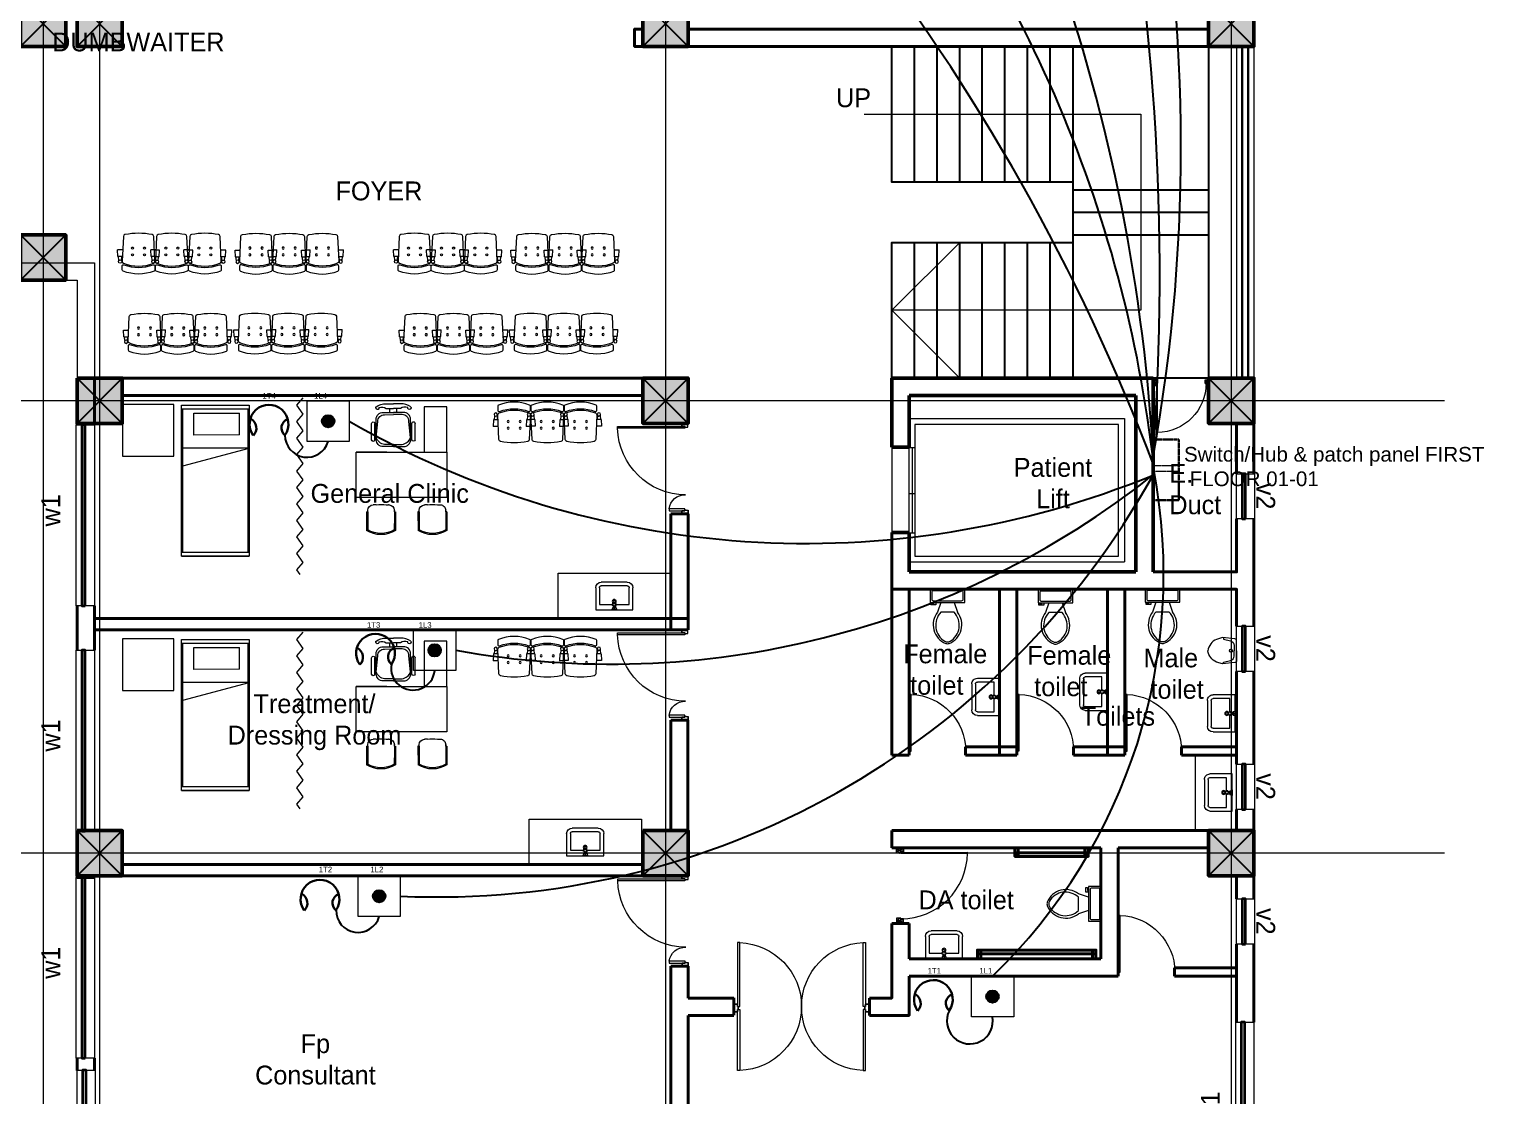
# Model space of a CAD drawing. Header units: millimetres. Extents: x 2419715 to 2617776, y 3786495 to 3864810.
# Drawn here: x 2529375 to 2548658, y 3814426 to 3828576 of the extents above; entities that cross this region are included whole.
import ezdxf

# ---------------------------------------------------------------- set-up
doc = ezdxf.new("R2010")
doc.units = ezdxf.units.MM
doc.header["$MEASUREMENT"] = 0
doc.linetypes.add('CENTER', pattern=[2, 1.25, -0.25, 0.25, -0.25])
doc.linetypes.add('DASHED', pattern=[0.75, 0.5, -0.25])
for name, color, linetype, lineweight in [('0newfurnture', 30, 'Continuous', 15), ('centreline', 52, 'CENTER', 5), ('Column-0.5', 14, 'Continuous', 50), ('door', 41, 'Continuous', 5), ('Door Opening-0.09', 253, 'Continuous', 9), ('Elect Text', 51, 'Continuous', 50), ('furniture', 34, 'Continuous', 15), ('Furniture Hospital-0.09', 44, 'Continuous', 9), ('Hatch', 9, 'Continuous', 9), ('hidden lines', 205, 'DASHED', 5), ('LAN', 60, 'Continuous', 25), ('Sill Level', 140, 'Continuous', 20), ('stairs', 6, 'Continuous', 25), ('Telephone points', 53, 'Continuous', 15), ('WALL 0.2', 7, 'Continuous', 20), ('wall 0.4', 7, 'Continuous', 40), ('Wall-0.5', 7, 'Continuous', 50), ('WINDOW', 152, 'Continuous', 30), ('Windows Plan', 152, 'Continuous', 35)]:
    doc.layers.add(name, color=color, linetype=linetype, lineweight=lineweight)
doc.layers.add('LAN Switch', color=110, linetype='CENTER')
doc.layers.add('Text-0.2', color=7, linetype='Continuous')
doc.styles.add('arial.', font='arial.ttf')
doc.styles.get("Standard").update_dxf_attribs({"font": 'arial.ttf'})
doc.linetypes.add('ZIGZAG', pattern='A,0.0001,-0.2,[131,ltypeshp.shx,S=0.2,R=0,X=-0.2,Y=0],-0.4,[131,ltypeshp.shx,S=0.2,R=180,X=0.2,Y=0],-0.2', length=0.8001)

# ---------------------------------------------------------------- blocks, each defined once
blk = doc.blocks.new('2ft column')
at = {"layer": 'Hatch', "ltscale": 5}
h = blk.add_hatch(color=256, dxfattribs=at)
h.dxf.hatch_style = 1
h.paths.add_polyline_path([(2207385, 4176559), (2207985, 4176559), (2207985, 4175959), (2207385, 4175959)])
at = {"layer": 'Column-0.5', "ltscale": 5}
blk.add_lwpolyline([(2207385, 4176559), (2207985, 4176559), (2207985, 4175959), (2207385, 4175959)], close=True, dxfattribs=at)
at = {"layer": 'Defpoints', "ltscale": 5}
for points in [[(2207985, 4176559), (2207385, 4175959)], [(2207985, 4175959), (2207385, 4176559)]]:
    blk.add_lwpolyline(points, dxfattribs=at)
blk = doc.blocks.new('main grid')
at = {"layer": 'centreline', "ltscale": 5}
for p, q in [((2541411, 4018930), (2541411, 3976624)), ((2542161, 4018930), (2542161, 3976624)), ((2549661, 4018930), (2549661, 3976624)), ((2557161, 4018930), (2557161, 3976624)), ((2559988, 3991172), (2538074, 3991172)), ((2559988, 3985172), (2538074, 3985172))]:
    blk.add_line(p, q, dxfattribs=at)
at = {"layer": 'Hatch'}
for p in [(333726, -180087), (333726, -183187), (334476, -185087), (341976, -185087), (349476, -185087), (334476, -191087), (341976, -191087), (349476, -191087)]:
    blk.add_blockref('2ft column', p, dxfattribs=at)
at = {"layer": 'Hatch', "xscale": -1}
for p in [(4749846, -180087), (4757346, -180087), (4764846, -180087)]:
    blk.add_blockref('2ft column', p, dxfattribs=at)
blk = doc.blocks.new("door 3'3")
at = {"layer": 'door'}
for p, q in [((82769.4, -31237.4), (82769.4, -31203.4)), ((82769.8, -31203.4), (82769.4, -31203.4)), ((82769.8, -31237.4), (82769.8, -31203.4))]:
    blk.add_line(p, q, dxfattribs=at)
at = {"layer": 'door', "ltscale": 80}
for points in [[(82769.8, -31239.8), (82767.4, -31239.8), (82767.4, -31239.4), (82766.9, -31239.4), (82766.9, -31236.4), (82767.4, -31236.4), (82767.4, -31235.9), (82769.4, -31235.9), (82769.4, -31237.4), (82769.8, -31237.4)], [(82802.9, -31239.8), (82805.4, -31239.8), (82805.4, -31239.4), (82805.9, -31239.4), (82805.9, -31236.4), (82805.4, -31236.4), (82805.4, -31235.9), (82803.4, -31235.9), (82803.4, -31237.4), (82802.9, -31237.4)]]:
    blk.add_lwpolyline(points, close=True, dxfattribs=at)
blk.add_arc((82769.4, -31237.4), 34, 0, 89.2047, dxfattribs=at)
at = {"layer": 'Hatch'}
for centre, radius, start, end in [((82767.7, -31239.9), 2.68, 36.7582, 107.5329), ((82767.3, -31240.3), 1.96, 14.7681, 101.3525), ((82757.2, -31236.2), 10.6, 342.6842, 1.6014), ((82764.4, -31235.9), 4.57, 311.0325, 0.2101), ((82768.1, -31239.1), 3.04, 64.8198, 103.5348), ((82767.3, -31236.1), 3.25, 271.0473, 321.5319), ((82805.1, -31239.9), 2.68, 72.4671, 143.2418), ((82805.5, -31236.1), 3.25, 218.4681, 268.9527), ((82804.7, -31239.1), 3.04, 76.4652, 115.1802), ((82805.5, -31240.3), 1.96, 78.6475, 165.2319), ((82808.4, -31235.9), 4.57, 179.7899, 228.9675), ((82815.6, -31236.2), 10.6, 178.3986, 197.3158)]:
    blk.add_arc(centre, radius, start, end, dxfattribs=at)
blk = doc.blocks.new('MAIN DOOR')
at = {"layer": 'door', "ltscale": 1000}
for points in [[(2313.47, 188.53), (2347.4, 188.53), (2347.4, 187.28), (2313.47, 187.28)], [(2381.32, 188.53), (2348.88, 188.53), (2348.88, 187.28), (2381.32, 187.28)]]:
    blk.add_lwpolyline(points, close=True, dxfattribs=at)
for points in [[(2346.08, 190.6), (2346.08, 188.53)], [(2348.88, 188.12), (2347.4, 188.12), (2347.4, 188.53), (2346.08, 188.53), (2346.08, 190.6), (2350.2, 190.6)], [(2347.4, 188.12), (2348.88, 188.12), (2348.88, 188.53), (2350.2, 188.53), (2350.2, 190.6), (2346.08, 190.6)], [(2350.2, 190.6), (2350.2, 188.53)], [(2313.41, 120.66), (2347.33, 120.66), (2347.33, 121.91), (2313.41, 121.91), (2313.41, 120.66)], [(2348.82, 121.07), (2347.33, 121.07), (2347.33, 120.66), (2346.01, 120.66), (2346.01, 118.6), (2350.14, 118.6)], [(2347.33, 121.07), (2348.82, 121.07), (2348.82, 120.66), (2350.14, 120.66), (2350.14, 118.6), (2346.01, 118.6)], [(2346.01, 118.6), (2346.01, 120.66)], [(2381.26, 120.66), (2348.82, 120.66), (2348.82, 121.91), (2381.26, 121.91), (2381.26, 120.66)], [(2350.14, 118.6), (2350.14, 120.66)]]:
    blk.add_lwpolyline(points, dxfattribs=at)
at = {"layer": 'Door Opening-0.09', "ltscale": 1000}
for centre, radius, start, end in [((2347.4, 188.53), 33.94, 182.11678, 357.88255), ((2347.33, 120.66), 33.95, 2.11669, 177.88264)]:
    blk.add_arc(centre, radius, start, end, dxfattribs=at)
at = {"layer": 'WINDOW', "ltscale": 5}
blk.add_line((2350.14, 190.6), (2350.14, 190.6), dxfattribs=at)
blk = doc.blocks.new("door 5'")
at = {"layer": 'door', "ltscale": 1000}
for points in [[(2177525, 4317078), (2177525, 4317062), (2177516, 4317062), (2177516, 4317020), (2177473, 4317020), (2177474, 4317105)], [(2177525, 4317062), (2177525, 4317105), (2177474, 4317105), (2177473, 4317020)], [(2177474, 4317105), (2177516, 4317105)], [(2178697, 4316120), (2178697, 4317060), (2178671, 4317060), (2178671, 4316120), (2178697, 4316120)], [(2178689, 4317076), (2178689, 4317060), (2178697, 4317060), (2178697, 4317018), (2178740, 4317018), (2178740, 4317104)], [(2178689, 4317060), (2178689, 4317104), (2178740, 4317104), (2178740, 4317018)], [(2177473, 4317020), (2177516, 4317020)], [(2178740, 4317018), (2178697, 4317018)]]:
    blk.add_lwpolyline(points, dxfattribs=at)
blk.add_lwpolyline([(2177516, 4316839), (2177516, 4317062), (2177543, 4317062), (2177543, 4316839)], close=True, dxfattribs=at)
at = {"layer": 'Door Opening-0.09', "ltscale": 1000}
for centre, radius, start, end in [((2177516, 4317062), 224, 276.6944, 2.344), ((2178697, 4317076), 957, 180.3416, 268.4244)]:
    blk.add_arc(centre, radius, start, end, dxfattribs=at)
at = {"layer": 'WINDOW', "ltscale": 5}
blk.add_line((2177474, 4317104), (2177474, 4317104), dxfattribs=at)
blk = doc.blocks.new('BANCAS')
at = {"layer": 'Furniture Hospital-0.09'}
for p, q in [((-0.236, -0.247), (-0.314, -0.247)), ((-0.309, -0.347), (-0.314, -0.247)), ((-0.241, -0.347), (-0.309, -0.347)), ((-0.294, -0.405), (-0.3, -0.347)), ((-0.256, -0.405), (-0.25, -0.347)), ((0.314, -0.25), (0.236, -0.25)), ((0.309, -0.35), (0.241, -0.35)), ((0.256, -0.409), (0.25, -0.35)), ((0.294, -0.409), (0.3, -0.35)), ((0.309, -0.35), (0.314, -0.25))]:
    blk.add_line(p, q, dxfattribs=at)
blk.add_lwpolyline([(0.227, -0.048, 0.346546), (0.203, -0.019, 0.095695), (-0.203, -0.019, 0.346546), (-0.227, -0.048), (-0.244, -0.417, 0.318973), (-0.225, -0.447, 0.193005), (0.225, -0.447, 0.318973), (0.244, -0.417)], format="xyb", close=True, dxfattribs=at)
blk.add_lwpolyline([(-0.245, -0.522), (-0.245, -0.489, -0.522832), (-0.218, -0.471, 0.18), (0.218, -0.471, -0.522832), (0.245, -0.489), (0.245, -0.547, -0.306573), (0.232, -0.565, -0.192782), (-0.232, -0.565, -0.306573), (-0.245, -0.547), (-0.245, -0.504)], format="xyb", dxfattribs=at)
for centre, radius in [((-0.09, -0.22), 0.015), ((0.09, -0.22), 0.015), ((-0.275, -0.422), 0.025), ((-0.09, -0.32), 0.015), ((0.09, -0.32), 0.015), ((0.275, -0.425), 0.025)]:
    blk.add_circle(centre, radius, dxfattribs=at)
blk = doc.blocks.new('A$C72AE6952')
at = {"ltscale": 20, "xscale": 800, "yscale": 800, "zscale": 800, "row_count": 1, "column_count": 3, "row_spacing": 0, "column_spacing": 440.0000000000001}
blk.add_blockref('BANCAS', (-440, 0), dxfattribs=at)
blk = doc.blocks.new('TAP')
at = {"layer": 'Furniture Hospital-0.09', "linetype": 'Continuous'}
for p, q in [((0, 38), (0, -38)), ((5, 38), (0, 38)), ((5, 38), (5, -38)), ((30, 25), (5, 25)), ((30, 0), (5, 0)), ((30, 25), (30, -25)), ((56, 16), (30, 16)), ((51, 7), (48, 8)), ((59, 19), (57, 22)), ((73, 24), (73, 27)), ((88, 20), (89, 22)), ((97, 15), (125, 12)), ((97, 8), (100, 9)), ((5, -38), (0, -38)), ((30, -25), (5, -25)), ((56, -16), (30, -16)), ((51, -8), (48, -9)), ((60, -20), (58, -22)), ((74, -24), (74, -27)), ((88, -19), (90, -22)), ((97, -7), (100, -8)), ((97, -15), (125, -12))]:
    blk.add_line(p, q, dxfattribs=at)
for radius in [21.2, 19.7]:
    blk.add_circle((74, 0), radius, dxfattribs=at)
for centre, radius, start, end in [((74, 0), 27.2, 163.0512, 199.0512), ((74, 0), 24.2, 127.0512, 163.0512), ((74, 0), 27.2, 91.0512, 127.0512), ((74, 0), 24.2, 55.0512, 91.0512), ((74, 0), 27.2, 19.0512, 55.0512), ((74, 0), 24.2, 343.0512, 19.0512), ((95, 0), 32.6, 337.45, 22.55), ((74, 0), 24.2, 199.0512, 235.0512), ((74, 0), 27.2, 235.0512, 271.0512), ((74, 0), 24.2, 271.0512, 307.0512), ((74, 0), 27.2, 307.0512, 343.0512)]:
    blk.add_arc(centre, radius, start, end, dxfattribs=at)
blk = doc.blocks.new('bazin')
at = {"layer": '0newfurnture', "ltscale": 5}
for p, q in [((2434577, 4011590), (2435069, 4011590)), ((2434577, 4011295), (2434577, 4011590)), ((2435069, 4011590), (2435069, 4011295)), ((2434626, 4011295), (2434626, 4011516)), ((2434626, 4011516), (2434799, 4011516)), ((2434847, 4011516), (2435020, 4011516)), ((2435020, 4011516), (2435020, 4011295)), ((2434996, 4011270), (2434651, 4011270)), ((2434996, 4011221), (2434651, 4011221))]:
    blk.add_line(p, q, dxfattribs=at)
blk.add_circle((2434823, 4011477), 25.6, dxfattribs=at)
for centre, radius, start, end in [((2434651, 4011295), 73.8, 180, 270), ((2434651, 4011295), 24.6, 180, 270), ((2434996, 4011295), 73.8, 270, 0), ((2434996, 4011295), 24.6, 270, 0)]:
    blk.add_arc(centre, radius, start, end, dxfattribs=at)
at = {"layer": '0newfurnture', "ltscale": 5, "xscale": 0.9842520018725999, "yscale": 0.9842520018725999, "zscale": 0.9842520018725999, "rotation": 270}
blk.add_blockref('TAP', (2434823, 4011590), dxfattribs=at)
blk = doc.blocks.new('26 door')
at = {"layer": 'door'}
blk.add_line((42654.7, -717.83), (42654.7, -716.68), dxfattribs=at)
at = {"layer": 'door', "ltscale": 5}
blk.add_lwpolyline([(42654.7, -716.68), (42684.73, -716.68), (42684.73, -717.83), (42654.7, -717.83)], dxfattribs=at)
at = {"layer": 'Door Opening-0.09'}
blk.add_arc((42654.79, -717.79), 29.96, 2.13581, 90.17937, dxfattribs=at)
blk = doc.blocks.new('d1')
at = {"layer": 'door'}
for p, q in [((2442.75, 10745.72), (2408.32, 10745.72)), ((2442.75, 10746.15), (2408.33, 10746.15)), ((2408.33, 10746.15), (2408.33, 10745.72))]:
    blk.add_line(p, q, dxfattribs=at)
at = {"layer": 'door', "ltscale": 80}
for points in [[(2445, 10779.7), (2445, 10781.99), (2444.56, 10781.99), (2444.56, 10782.43), (2441.8, 10782.43), (2441.8, 10781.99), (2441.36, 10781.99), (2441.36, 10780.14), (2442.75, 10780.14), (2442.75, 10779.7)], [(2445, 10746.15), (2445, 10743.87), (2444.56, 10743.87), (2444.56, 10743.43), (2441.8, 10743.43), (2441.8, 10743.87), (2441.36, 10743.87), (2441.36, 10745.72), (2442.75, 10745.72), (2442.75, 10746.15)]]:
    blk.add_lwpolyline(points, close=True, dxfattribs=at)
at = {"layer": 'Door Opening-0.09', "ltscale": 80}
blk.add_arc((2442.75, 10745.72), 34.42, 90, 179.27403, dxfattribs=at)
at = {"layer": 'hidden lines'}
for centre, radius, start, end in [((2441.64, 10791.37), 9.82, 268.39858, 287.31577), ((2441.38, 10784.76), 4.22, 269.78991, 318.96751), ((2444.33, 10781.34), 2.81, 166.46517, 205.18019), ((2445.01, 10781.68), 2.48, 162.46714, 233.24176), ((2441.57, 10782.05), 3, 308.46813, 358.9527), ((2445.46, 10782.07), 1.81, 168.64751, 255.23191), ((2441.64, 10734.49), 9.82, 72.68423, 91.60142), ((2441.38, 10741.1), 4.22, 41.03249, 90.21009), ((2444.33, 10744.52), 2.81, 154.81981, 193.53483), ((2445.01, 10744.18), 2.48, 126.75824, 197.53286), ((2441.57, 10743.81), 3, 1.0473, 51.53187), ((2445.46, 10743.79), 1.81, 104.76809, 191.35249)]:
    blk.add_arc(centre, radius, start, end, dxfattribs=at)
blk = doc.blocks.new('Toilet - top')
at = {"layer": 'Furniture Hospital-0.09'}
for p, q in [((-10, -8.5), (-8, -8.5)), ((-10, -9.5), (-10, -8.5)), ((-8, -8.5), (-8, -8)), ((-7, -8), (-7, -9.5)), ((-4, -8), (-6, -14)), ((4, -8), (6, -14)), ((9.5, -6), (9.5, -2)), ((-7, -9.5), (-10, -9.5)), ((4, -14), (-4, -14))]:
    blk.add_line(p, q, dxfattribs=at)
blk.add_lwpolyline([(10.5, -8), (10.5, 0), (-10.5, 0), (-10.5, -8)], close=True, dxfattribs=at)
for points in [[(-9.5, -2), (-9.5, -6)], [(8.5, -1), (-8.5, -1)], [(-8.5, -7), (8.5, -7)]]:
    blk.add_lwpolyline(points, dxfattribs=at)
for centre, radius, start, end in [((-8.62, -1.88), 0.884, 81.8699, 188.1301), ((-8.62, -6.12), 0.884, 171.8699, 278.1301), ((8.62, -1.88), 0.884, 351.8699, 98.1301), ((8.62, -6.12), 0.884, 261.8699, 8.1301), ((3.52, -21.58), 12.17, 141.46911, 247.97143), ((4.2, -21.82), 11.33, 136.36773, 238.94682), ((-3.52, -21.58), 12.17, 292.02843, 38.53071), ((-4.2, -21.82), 11.33, 301.05301, 43.63209), ((0, -27.88), 4, 245.73182, 294.26817), ((0, -29), 4, 254.86053, 285.13947)]:
    blk.add_arc(centre, radius, start, end, dxfattribs=at)
blk = doc.blocks.new('TIA UR Plan-flat-1')
at = {"layer": 'Furniture Hospital-0.09'}
for points in [[(-186, 175), (-265, 150, 0.270578), (-380, 0, 0.556713)], [(-186, -175), (-265, -150, -0.270578), (-380, 0, -0.556713)], [(0, 0), (0, 132, 0.414214), (-25, 157), (-186, 175)], [(0, 0), (0, -132, -0.414214), (-25, -157), (-186, -175)], [(-174, 175), (-174, 154), (-81, 130, -0.321575), (-32, 71), (-32, 0)], [(-174, -175), (-174, -154), (-81, -130, 0.321575), (-32, -71), (-32, 0)]]:
    blk.add_lwpolyline(points, format="xyb", dxfattribs=at)
blk.add_circle((-75, 0), 20, dxfattribs=at)
blk = doc.blocks.new('ADHIKRIT')
at = {"layer": 'furniture'}
for p, q in [((900, 1351), (0, 1351)), ((0, 1351), (0, -450)), ((0, 741), (0, 1351)), ((900, -450), (900, 1351)), ((-245, 1046), (-569, 1047)), ((-245, 980), (-569, 981)), ((1048, 956), (1048, 1014)), ((1187, 1121), (1153, 1121)), ((1187, 1145), (1558, 1147)), ((1187, 1145), (1187, 1121)), ((1187, 1121), (1545, 1123)), ((-789, 683), (-869, 683)), ((1050, 758), (1050, 711)), ((1050, 700), (1050, 711)), ((1189, 595), (1157, 595)), ((1187, 595), (1187, 571)), ((1189, 595), (1286, 595)), ((1287, 595), (1545, 597)), ((-789, 547), (-869, 547)), ((1187, 571), (1558, 573)), ((-900, 0), (0, 0)), ((-900, -450), (-900, 0)), ((-247, 247), (-571, 248)), ((-247, 182), (-571, 182)), ((1189, 102), (1157, 102)), ((1187, 126), (1558, 124)), ((1187, 102), (1187, 126)), ((1189, 102), (1286, 101)), ((1287, 101), (1545, 100)), ((1048, -260), (1048, -318)), ((1050, -4), (1050, -14)), ((1050, -61), (1050, -14)), ((0, -450), (-900, -450)), ((0, -450), (900, -450)), ((1187, -425), (1153, -425)), ((1187, -425), (1545, -426)), ((1187, -449), (1187, -425)), ((1187, -449), (1558, -450))]:
    blk.add_line(p, q, dxfattribs=at)
for points in [[(-897, 962, 0.207066), (-957, 755), (-957, 615)], [(-885, 900, 0.214578), (-869, 755), (-869, 615)], [(-110, 614), (-109, 818, 0.414214), (-246, 955), (-655, 956, 0.418376), (-789, 820), (-789, 615)], [(-153, 614), (-152, 788, 0.28028), (-288, 955), (-610, 925, 0.418376), (-744, 789), (-745, 615)], [(-899, 268, -0.207066), (-958, 476), (-957, 615)], [(-886, 330, -0.214578), (-870, 475), (-869, 615)], [(-110, 614), (-110, 409, -0.414214), (-247, 273), (-656, 274, -0.418376), (-790, 410), (-789, 615)], [(-153, 614), (-153, 440, -0.28028), (-290, 273), (-612, 304, -0.418376), (-745, 441), (-745, 615)]]:
    blk.add_lwpolyline(points, format="xyb", dxfattribs=at)
for centre, radius, start, end in [((-881, 933), 33.3, 262.3354, 120.0474), ((-569, 1014), 32.9, 89.8702, 269.8702), ((-245, 1013), 32.9, 269.8702, 89.8702), ((1753, 864), 711, 172.5908, 188.6233), ((1154, 1015), 106, 90.3083, 180.3083), ((1203, 1157), 39.5, 294.3355, 296.5711), ((1099, 860), 518, 329.4756, 30.5244), ((1099, 860), 542, 328.0257, 31.9845), ((1157, 701), 106, 180.3083, 270.3083), ((-882, 297), 33.3, 239.693, 97.4051), ((-571, 215), 32.9, 89.8702, 269.8702), ((-253, 214), 33.4, 280.4483, 79.5122), ((1157, -4), 106, 89.6917, 179.6917), ((1099, -163), 518, 329.4756, 30.5244), ((1099, -163), 542, 328.0155, 31.9743), ((1753, -168), 711, 171.3767, 187.4092), ((1154, -319), 106, 179.6917, 269.6917), ((1203, -461), 39.5, 63.4289, 65.6645)]:
    blk.add_arc(centre, radius, start, end, dxfattribs=at)
blk = doc.blocks.new('BED')
at = {"layer": 'Furniture Hospital-0.09'}
for p, q in [((-2.12, 0.475), (-2.12, -0.475)), ((-2.12, -0.475), (-2.12, 0.475)), ((-0.008, 0.475), (-2.12, 0.475)), ((-2.07, 0.475), (-2.07, -0.475)), ((-0.058, 0.455), (-2.07, 0.455)), ((-0.855, -0.455), (-0.61, 0.475)), ((-0.61, 0.475), (-0.61, -0.455)), ((-0.058, -0.475), (-0.058, 0.475)), ((-0.008, -0.475), (-0.008, 0.475)), ((-0.425, 0.336), (-0.426, -0.303)), ((-0.425, 0.336), (-0.121, 0.336)), ((-0.121, -0.303), (-0.121, 0.336)), ((-0.426, -0.303), (-0.121, -0.303)), ((-2.12, -0.475), (-0.008, -0.475)), ((-2.07, -0.455), (-0.058, -0.455))]:
    blk.add_line(p, q, dxfattribs=at)
blk = doc.blocks.new('w1')
at = {"layer": 'Sill Level'}
blk.add_lwpolyline([(2460641, 3827503), (2460641, 3825103), (2460401, 3825103), (2460401, 3827503)], close=True, dxfattribs=at)
at = {"layer": 'Windows Plan'}
blk.add_lwpolyline([(2460521, 3825103), (2460521, 3827503), (2460473, 3827503), (2460473, 3825103)], close=True, dxfattribs=at)
at = {"layer": 'Text-0.2', "ltscale": 5, "insert": (2460188, 3826157), "char_height": 250, "attachment_point": 7, "rotation": 90.0008, "style": 'arial.'}
blk.add_mtext('{\\fStylus BT|b0|i0|c0|p34;w1}', dxfattribs=at)
blk = doc.blocks.new('v2')
at = {"layer": 'Sill Level'}
blk.add_lwpolyline([(2448277, 3818910), (2448877, 3818910), (2448877, 3818670), (2448277, 3818670)], close=True, dxfattribs=at)
at = {"layer": 'Windows Plan'}
blk.add_lwpolyline([(2448877, 3818790), (2448277, 3818790), (2448277, 3818743), (2448877, 3818743)], close=True, dxfattribs=at)
at = {"layer": 'Text-0.2', "ltscale": 5, "insert": (2448397, 3818932), "char_height": 250, "attachment_point": 7, "rotation": 0.0008, "style": 'arial.'}
blk.add_mtext('{\\fStylus BT|b0|i0|c0|p34;v2}', dxfattribs=at)
blk = doc.blocks.new('lan')
at = {"layer": 'LAN', "ltscale": 3}
blk.add_hatch(color=256, dxfattribs=at).paths.add_polyline_path([(904043, -140861, 1), (904135, -140861, 1)])
at = {"layer": 'LAN', "lineweight": 20, "ltscale": 3}
blk.add_lwpolyline([(903933, -140711), (904245, -140711), (904245, -141012), (903933, -141012)], close=True, dxfattribs=at)
at = {"layer": 'LAN', "ltscale": 3}
blk.add_circle((904089, -140861), 45.6, dxfattribs=at)
blk = doc.blocks.new('tel')
at = {"layer": 'Telephone points', "lineweight": 30}
for centre, radius, start, end in [((904092, -135999), 143, 145.3092, 35.8587), ((903930, -135971), 70.1, 289.0836, 50.6504), ((904263, -135969), 78, 135.7922, 242.2322)]:
    blk.add_arc(centre, radius, start, end, dxfattribs=at)
blk = doc.blocks.new('SWITCH')
at = {"layer": 'LAN Switch', "lineweight": 5}
for p, q in [((-288569, 3980926), (-288569, 3981405)), ((-288460, 3980925), (-288460, 3981404))]:
    blk.add_line(p, q, dxfattribs=at)
at = {"layer": 'LAN Switch', "lineweight": 30}
blk.add_lwpolyline([(-289109, 3980926), (-289109, 3981405), (-287961, 3981405), (-287961, 3980926)], close=True, dxfattribs=at)

msp = doc.modelspace()

# ---------------------------------------------------------------- linework, layer by layer
at = {"layer": '0newfurnture', "ltscale": 5}
for points in [[(2536389, 3821358), (2537877, 3821358), (2537877, 3820758), (2536389, 3820758)], [(2536003, 3818096), (2537492, 3818096), (2537492, 3817496), (2536003, 3817496)]]:
    msp.add_lwpolyline(points, close=True, dxfattribs=at)
at = {"layer": '0newfurnture'}
msp.add_lwpolyline([(2545380, 3818226), (2545380, 3817946), (2544836, 3817946), (2544836, 3818946), (2545380, 3818946), (2545380, 3818826)], dxfattribs=at)
at = {"layer": 'furniture'}
for points in [[(2530613, 3822912), (2531295, 3822912), (2531295, 3823595), (2530613, 3823595)], [(2530613, 3819805), (2531295, 3819805), (2531295, 3820487), (2530613, 3820487)]]:
    msp.add_lwpolyline(points, close=True, dxfattribs=at)
at = {"layer": 'Furniture Hospital-0.09', "ltscale": 5}
for p, q in [((2541040, 3823410), (2541040, 3823026)), ((2541116, 3823333), (2541116, 3823026)), ((2543816, 3823333), (2541116, 3823333)), ((2543816, 3821586), (2543816, 3823333)), ((2541040, 3823026), (2541116, 3823026)), ((2541078, 3823026), (2541078, 3821893)), ((2541078, 3822413), (2541040, 3822413)), ((2541116, 3822413), (2541078, 3822413)), ((2541040, 3821893), (2541040, 3821510)), ((2541040, 3821893), (2541116, 3821893)), ((2541116, 3821893), (2541116, 3821586)), ((2541040, 3821510), (2543893, 3821510)), ((2541116, 3821586), (2543816, 3821586))]:
    msp.add_line(p, q, dxfattribs=at)
for points in [[(2541040, 3823410), (2543893, 3823410), (2543893, 3821510)], [(2541040, 3821893), (2541040, 3823026)], [(2541116, 3823026), (2541116, 3821893)]]:
    msp.add_lwpolyline(points, dxfattribs=at)
at = {"layer": 'LAN', "ltscale": 5}
for centre, radius, start, end in [((2521443, 3827019), 23200, 349.795, 33.3327), ((2518666, 3813072), 27397, 20.7739, 55.3086), ((2520382, 3821551), 23933, 2.9487, 35.9567), ((2527233, 3820864), 17157, 6.4203, 40.6204), ((2511166, 3825300), 33196, 355.7985, 11.7049), ((2539673, 3833874), 12120, 240.0293, 292.3035), ((2533059, 3823190), 293, 180.2129, 342.9243), ((2534779, 3827914), 10850, 267.4397, 331.0442), ((2537088, 3831693), 11540, 259.7269, 308.5018), ((2537018, 3821345), 7395, 313.8961, 10.7975), ((2534463, 3820098), 290, 169.3731, 353.7641), ((2533735, 3816886), 292, 179.4774, 343.6598), ((2541845, 3815420), 305, 152.9652, 10.172)]:
    msp.add_arc(centre, radius, start, end, dxfattribs=at)
at = {"layer": 'stairs', "ltscale": 5}
for points in [[(2543210, 3826546), (2540810, 3826546), (2540810, 3828346)], [(2541110, 3826546), (2541110, 3828346)], [(2541410, 3826546), (2541410, 3828346)], [(2541710, 3826546), (2541710, 3828346)], [(2542010, 3826546), (2542010, 3828346)], [(2542310, 3826546), (2542310, 3828346)], [(2542610, 3826546), (2542610, 3828346)], [(2542910, 3826546), (2542910, 3828346)], [(2543210, 3828346), (2543210, 3823946)], [(2545010, 3828346), (2545010, 3823946), (2544270, 3823946)], [(2543210, 3826446), (2545010, 3826446)], [(2543210, 3826146), (2545010, 3826146)], [(2540810, 3823946), (2540810, 3825746), (2543210, 3825746)], [(2541110, 3823946), (2541110, 3825746)], [(2541410, 3823946), (2541410, 3825746)], [(2541710, 3823946), (2541710, 3825746)], [(2542010, 3823946), (2542010, 3825746)], [(2542310, 3823946), (2542310, 3825746)], [(2542610, 3823946), (2542610, 3825746)], [(2542910, 3823946), (2542910, 3825746)], [(2543210, 3825846), (2545010, 3825846)]]:
    msp.add_lwpolyline(points, dxfattribs=at)
at = {"layer": 'WALL 0.2', "ltscale": 5}
for p, q in [((2514705, 3825476), (2530240, 3825476)), ((2530240, 3825476), (2530240, 3823946)), ((2514935, 3825246), (2530010, 3825246)), ((2530010, 3825246), (2530010, 3823946)), ((2540810, 3823031), (2540810, 3821898)), ((2541040, 3821898), (2541040, 3823031))]:
    msp.add_line(p, q, dxfattribs=at)
for points in [[(2545380, 3828346), (2545380, 3823946)], [(2545610, 3828346), (2545610, 3823946)], [(2540445, 3827446), (2543210, 3827446), (2544110, 3827446), (2544110, 3824846), (2540810, 3824846)], [(2540810, 3824846), (2541710, 3825746)], [(2540810, 3824846), (2541710, 3823946)]]:
    msp.add_lwpolyline(points, dxfattribs=at)
at = {"layer": 'wall 0.4', "ltscale": 5}
for p, q in [((2530010, 3823946), (2530010, 3823325)), ((2530240, 3823946), (2530240, 3823325)), ((2545610, 3823346), (2545610, 3822679)), ((2545610, 3822079), (2545610, 3820657)), ((2540809, 3818945), (2540809, 3821146)), ((2541039, 3818945), (2541039, 3821146)), ((2542239, 3818945), (2542239, 3821146)), ((2542469, 3818945), (2542469, 3821146)), ((2543669, 3818945), (2543669, 3821146)), ((2543899, 3818945), (2543899, 3821146)), ((2530010, 3820925), (2530010, 3820339)), ((2530240, 3820925), (2530240, 3820339)), ((2545610, 3820057), (2545610, 3818826)), ((2541039, 3818945), (2540809, 3818945)), ((2541789, 3818945), (2541789, 3819055)), ((2542469, 3819055), (2541789, 3819055)), ((2542469, 3818945), (2541789, 3818945)), ((2543899, 3819056), (2543219, 3819055)), ((2543219, 3818945), (2543219, 3819055)), ((2543899, 3818946), (2543219, 3818945)), ((2545380, 3819056), (2544649, 3819056)), ((2544649, 3818945), (2544649, 3819056)), ((2545380, 3818946), (2544649, 3818946)), ((2545610, 3818226), (2545610, 3817038)), ((2545010, 3817947), (2540810, 3817945)), ((2540810, 3817715), (2540810, 3817945)), ((2543580, 3817716), (2540810, 3817715)), ((2543580, 3817716), (2543580, 3816246)), ((2543810, 3817716), (2543810, 3816016)), ((2543810, 3817716), (2545010, 3817716)), ((2545380, 3817346), (2545380, 3817038)), ((2541040, 3816715), (2540810, 3816715)), ((2541040, 3816246), (2541040, 3816715)), ((2545380, 3816438), (2545380, 3815405)), ((2545610, 3816438), (2545610, 3815405)), ((2543580, 3816246), (2541040, 3816246)), ((2543810, 3816126), (2543839, 3816126)), ((2544558, 3816126), (2544558, 3816016)), ((2544558, 3816126), (2545380, 3816126)), ((2543810, 3816016), (2541040, 3816016)), ((2544558, 3816016), (2545380, 3816016)), ((2530010, 3814925), (2530010, 3814765)), ((2530240, 3814925), (2530240, 3814765))]:
    msp.add_line(p, q, dxfattribs=at)
for points in [[(2537510, 3828346), (2537400, 3828346), (2537400, 3828576), (2537510, 3828576)], [(2543910, 3828576), (2538110, 3828576)], [(2545010, 3828576), (2540989, 3828576)], [(2545010, 3828346), (2538110, 3828346)], [(2545010, 3828346), (2540810, 3828346)], [(2530610, 3823946), (2537510, 3823946)], [(2530610, 3823716), (2537510, 3823716)], [(2545380, 3823346), (2545380, 3822679)], [(2537880, 3822146), (2537880, 3820608)], [(2538109, 3822146), (2537880, 3822146)], [(2538110, 3822146), (2538110, 3820608)], [(2545380, 3822079), (2545380, 3821376), (2544273, 3821376)], [(2540810, 3821898), (2540810, 3821146), (2545380, 3821146), (2545380, 3820657)], [(2530240, 3820758), (2538110, 3820758)], [(2530240, 3820608), (2538110, 3820608)], [(2545380, 3820057), (2545380, 3818826)], [(2537880, 3819408), (2537880, 3817946)], [(2538108, 3819408), (2537880, 3819408)], [(2538108, 3819408), (2538108, 3817946)], [(2545380, 3818226), (2545380, 3817946)], [(2530610, 3817496), (2537510, 3817496)], [(2530610, 3817346), (2537510, 3817346)], [(2540810, 3816715), (2540810, 3815724), (2540514, 3815724)], [(2541040, 3816715), (2541040, 3816246)], [(2537880, 3811935), (2537880, 3816146)], [(2538111, 3816146), (2537880, 3816146)], [(2538110, 3815724), (2538110, 3816146)], [(2541040, 3816016), (2541040, 3815494), (2540514, 3815494)], [(2538714, 3815724), (2538110, 3815724)], [(2538714, 3815496), (2538714, 3815726)], [(2540514, 3815494), (2540514, 3815724)], [(2538110, 3811935), (2538110, 3815494)], [(2538714, 3815494), (2538110, 3815494)]]:
    msp.add_lwpolyline(points, dxfattribs=at)
for points in [[(2542487, 3817602), (2542443, 3817602), (2542443, 3817716), (2542487, 3817716)], [(2542447, 3817651), (2543409, 3817651), (2543409, 3817602), (2542447, 3817602)], [(2543369, 3817602), (2543413, 3817602), (2543413, 3817716), (2543369, 3817716)], [(2530240, 3817325), (2530010, 3817325), (2530010, 3817346), (2530240, 3817346)], [(2541988, 3816360), (2541944, 3816360), (2541944, 3816246), (2541988, 3816246)], [(2541944, 3816311), (2543513, 3816311), (2543513, 3816360), (2541944, 3816360)], [(2543472, 3816360), (2543516, 3816360), (2543516, 3816246), (2543472, 3816246)]]:
    msp.add_lwpolyline(points, close=True, dxfattribs=at)
at = {"layer": 'Wall-0.5', "ltscale": 5}
for p, q in [((2544273, 3823946), (2540810, 3823946)), ((2540810, 3823946), (2540810, 3823031)), ((2544273, 3823946), (2544273, 3821376)), ((2541040, 3823031), (2541040, 3823716)), ((2541040, 3823716), (2544043, 3823716)), ((2544043, 3823716), (2544043, 3821376)), ((2540810, 3823031), (2541040, 3823031)), ((2541040, 3821898), (2540810, 3821898)), ((2541040, 3821376), (2541040, 3821898)), ((2544043, 3821376), (2541040, 3821376))]:
    msp.add_line(p, q, dxfattribs=at)
at = {"layer": 'WINDOW', "ltscale": 5}
for points in [[(2545455, 3828346), (2545455, 3823946)], [(2545535, 3828346), (2545535, 3823946)]]:
    msp.add_lwpolyline(points, dxfattribs=at)
at = {"layer": 'WINDOW', "linetype": 'ZIGZAG', "lineweight": 20, "ltscale": 0.5}
for points in [[(2533003, 3823686), (2532920, 3823588), (2533003, 3823468), (2532920, 3823369), (2533003, 3823249), (2532920, 3823151), (2533003, 3823031), (2532920, 3822933), (2533003, 3822813), (2532918, 3822712), (2533005, 3822597), (2532920, 3822496), (2533003, 3822376), (2532920, 3822277), (2533003, 3822158), (2532920, 3822059), (2533003, 3821939), (2532920, 3821841), (2533003, 3821721), (2532920, 3821622), (2533003, 3821502), (2532920, 3821404), (2532962, 3821342)], [(2533003, 3820578), (2532920, 3820480), (2533003, 3820360), (2532920, 3820261), (2533003, 3820142), (2532920, 3820043), (2533003, 3819923), (2532920, 3819825), (2533003, 3819705), (2532918, 3819604), (2533005, 3819489), (2532920, 3819388), (2533003, 3819268), (2532920, 3819169), (2533003, 3819050), (2532920, 3818951), (2533003, 3818831), (2532920, 3818733), (2533003, 3818613), (2532920, 3818514), (2533003, 3818394), (2532920, 3818296), (2532962, 3818234)]]:
    msp.add_lwpolyline(points, dxfattribs=at)

# ---------------------------------------------------------------- block references
at = {"layer": '0newfurnture', "xscale": -1}
for p, rotation in [((102308, 7832462), 180), ((-1469351, 1384895), 270), ((-1467921, 1384963), 270), ((-1466227, 1384676), 270), ((-1466268, 1383627), 270), ((101923, 7829200), 180), ((106679, 7827836), 180)]:
    msp.add_blockref('bazin', p, dxfattribs=dict(at, rotation=rotation))
at = {"layer": 'door'}
for name, p, xscale, yscale, zscale, rotation in [("door 5'", (-1551664, 1758976), -0.9473750180788149, 0.9473750180788149, 0.9473750180788149, 270.0040133245631), ("door 5'", (-1551664, 1756238), -0.9473750180788149, 0.9473750180788149, 0.9473750180788149, 270.0040133245631), ('26 door', (2558985, 2752633), -25, 25, 25, 270), ('26 door', (2560415, 2752634), -25, 25, 25, 270), ('26 door', (2561845, 2752632), -25, 25, 25, 270), ("door 5'", (-1551662, 1752976), -0.9473750180788149, 0.9473750180788149, 0.9473750180788149, 270.0040133245631), ('26 door', (2561756, 2749701), -25, 25, 25, 270)]:
    msp.add_blockref(name, p, dxfattribs=dict(at, xscale=xscale, yscale=yscale, zscale=zscale, rotation=rotation))
at = {"layer": 'Door Opening-0.09'}
for name, p, xscale, yscale, zscale, rotation in [("door 3'3", (952185, 3224245), -19.23084603733906, 19.23084603733906, 19.23084603733906, 179.9608081480045), ('MAIN DOOR', (2543529, 3874292), -24.99999476308163, 24.99999476308163, 24.99999476308163, 89.95085157849962)]:
    msp.add_blockref(name, p, dxfattribs=dict(at, xscale=xscale, yscale=yscale, zscale=zscale, rotation=rotation))
at = {"layer": 'furniture', "xscale": -947.368421052245, "yscale": 947.368421052245, "zscale": 947.368421052245, "rotation": 270}
for p in [(2531844, 3823595), (2531844, 3820487)]:
    msp.add_blockref('BED', p, dxfattribs=at)
at = {"layer": 'furniture', "extrusion": (0, 0, -1), "xscale": 0.6669998082076751, "yscale": 0.6669998082076751, "zscale": -0.6669998082076751, "rotation": 270.0000000000001}
for p in [(-2534613, 3822965), (-2534613, 3819857)]:
    msp.add_blockref('ADHIKRIT', p, dxfattribs=at)
at = {"layer": 'Furniture Hospital-0.09'}
for name, p, xscale, yscale, zscale in [('A$C72AE6952', (2531313, 3825867), 1.107692350907673, 1.107692350907673, 1.107692306891935), ('A$C72AE6952', (2532775, 3825867), -1.107692350907673, 1.107692350907673, 1.107692306891935), ('A$C72AE6952', (2534970, 3825867), 1.107692350907673, 1.107692350907673, 1.107692306891935), ('A$C72AE6952', (2536432, 3825867), -1.107692350907673, 1.107692350907673, 1.107692306891935), ('A$C72AE6952', (2531297, 3824806), -1.107692350907673, 1.107692350907673, 1.107692306891935), ('A$C72AE6952', (2532759, 3824809), -1.107692350907673, 1.107692350907673, 1.107692306891935), ('A$C72AE6952', (2534953, 3824806), -1.107692350907673, 1.107692350907673, 1.107692306891935), ('A$C72AE6952', (2536415, 3824809), -1.107692350907673, 1.107692350907673, 1.107692306891935), ('Toilet - top', (2541548, 3821148), 21.93575057202424, 21.93575057202424, 21.93575057202424), ('Toilet - top', (2542979, 3821143), 21.93575057202424, 21.93575057202424, 21.93575057202424), ('Toilet - top', (2544399, 3821151), 21.93575057202424, 21.93575057202424, 21.93575057202424)]:
    msp.add_blockref(name, p, dxfattribs=dict(at, xscale=xscale, yscale=yscale, zscale=zscale))
for name, p, xscale, yscale, zscale, rotation in [('A$C72AE6952', (2536291, 3823088), -1.107692350907673, 1.107692350907673, 1.107692306891935, 180), ('A$C72AE6952', (2536291, 3819980), -1.107692350907673, 1.107692350907673, 1.107692306891935, 180), ('Toilet - top', (2543591, 3816973), 21.93575057202424, 21.93575057202424, 21.93575057202424, 270)]:
    msp.add_blockref(name, p, dxfattribs=dict(at, xscale=xscale, yscale=yscale, zscale=zscale, rotation=rotation))
at = {"layer": 'Furniture Hospital-0.09', "rotation": 359.9999993660119}
msp.add_blockref('TIA UR Plan-flat-1', (2545380, 3820331), dxfattribs=at)
at = {"layer": 'LAN', "linetype": 'Continuous', "xscale": 1.797462406102568, "yscale": 1.797462406102568, "zscale": 1.797462406102568, "rotation": 180.0000108807301}
for p in [(4158405, 3570182), (4159817, 3567144), (4159081, 3563882), (4167211, 3562552)]:
    msp.add_blockref('lan', p, dxfattribs=at)
at = {"layer": 'LAN Switch', "xscale": 0.7, "yscale": 0.7, "zscale": 0.7, "rotation": 90.00000000000524}
msp.add_blockref('SWITCH', (5331265, 4024705), dxfattribs=at)
at = {"layer": 'Telephone points', "linetype": 'Continuous', "xscale": 1.797462406102568, "yscale": 1.797462406102568, "zscale": 1.797462406102568, "rotation": 180.0000108807301}
for p in [(4157626, 3578883), (4159038, 3575845), (4158302, 3572583), (4166432, 3571253)]:
    msp.add_blockref('tel', p, dxfattribs=at)
at = {"layer": 'wall 0.4'}
for name, p in [('main grid', (-11851, -167526)), ('w1', (69599, -4178)), ('w1', (69599, -7164)), ('w1', (69599, -10178)), ('w1', (84969, -12097)), ('w1', (69609, -12737))]:
    msp.add_blockref(name, p, dxfattribs=at)
at = {"layer": 'wall 0.4', "rotation": 270}
for p in [(-1273291, 6270955), (-1273291, 6268934), (-1273291, 6267103), (-1273291, 6265315)]:
    msp.add_blockref('v2', p, dxfattribs=at)
at = {"layer": 'wall 0.4', "ltscale": 5, "xscale": 25.64102998076803, "yscale": 25.64102998076803, "zscale": 25.64102998076803, "rotation": 180.033335114651}
msp.add_blockref('d1', (2603405, 4093224), dxfattribs=at)

# ---------------------------------------------------------------- texts
at = {"layer": 'Elect Text', "ltscale": 3}
for s, p in [('1T4', (2532469, 3823675)), ('1L4', (2533154, 3823675)), ('1T3', (2533854, 3820636)), ('1L3', (2534539, 3820636)), ('1T2', (2533215, 3817393)), ('1L2', (2533900, 3817393)), ('1T1', (2541285, 3816050)), ('1L1', (2541971, 3816050))]:
    msp.add_text(s, height=73.3, rotation=0, dxfattribs=at).set_placement(p)
at = {"layer": 'Elect Text', "insert": (2544683, 3823034), "char_height": 195.01, "attachment_point": 1}
msp.add_mtext('Switch/Hub & patch panel FIRST\\P FLOOR 01-01', dxfattribs=at)
at = {"layer": 'Text-0.2', "ltscale": 5, "char_height": 250, "style": 'arial.'}
for s, insert, attachment_point, rotation in [('\\pxqc;{\\fStylus BT|b0|i0|c0|p34;DUMBWAITER}', (2531965, 3828277), 9, 359.9992), ('{\\fStylus BT|b0|i0|c0|p34;UP}', (2540535, 3827536), 9, 359.9992), ('{\\fStylus BT|b0|i0|c0|p34;FOYER}', (2534588, 3826301), 9, 359.9992), ('\\pxqc;{\\fStylus BT|b0|i0|c0|p34;Patient\\PLift}', (2542426, 3822218), 7, 0.0008), ('{\\fStylus BT|b0|i0|c0|p34;E.\\PDuct}', (2544489, 3822138), 7, 0.0008), ('{\\fStylus BT|b0|i0|c0|p34;General Clinic }', (2535205, 3822289), 9, 359.9992), ('{\\fStylus BT|b0|i0|c0|p34;Female\\P toilet}', (2540961, 3819744), 7, 0.0008), ('{\\fStylus BT|b0|i0|c0|p34;Female\\P toilet}', (2542605, 3819725), 7, 0.0008), ('{\\fStylus BT|b0|i0|c0|p34;Male\\P toilet}', (2544146, 3819690), 7, 0.0008), ('\\pxqc;{\\fStylus BT|b0|i0|c0|p34;Treatment/\\PDressing Room}', (2534310, 3819011), 9, 359.9992), ('\\pxqc;{\\fStylus BT|b0|i0|c0|p34;Toilets}', (2543315, 3819587), 1, 359.9992), ('{\\fStylus BT|b0|i0|c0|p34;DA toilet}', (2541164, 3816898), 7, 0.0008), ('\\pxqc;{\\fStylus BT|b0|i0|c0|p34;Fp\\PConsultant}', (2533969, 3814574), 9, 359.9992)]:
    msp.add_mtext(s, dxfattribs=dict(at, insert=insert, attachment_point=attachment_point, rotation=rotation))

doc.saveas('drawing.dxf')
